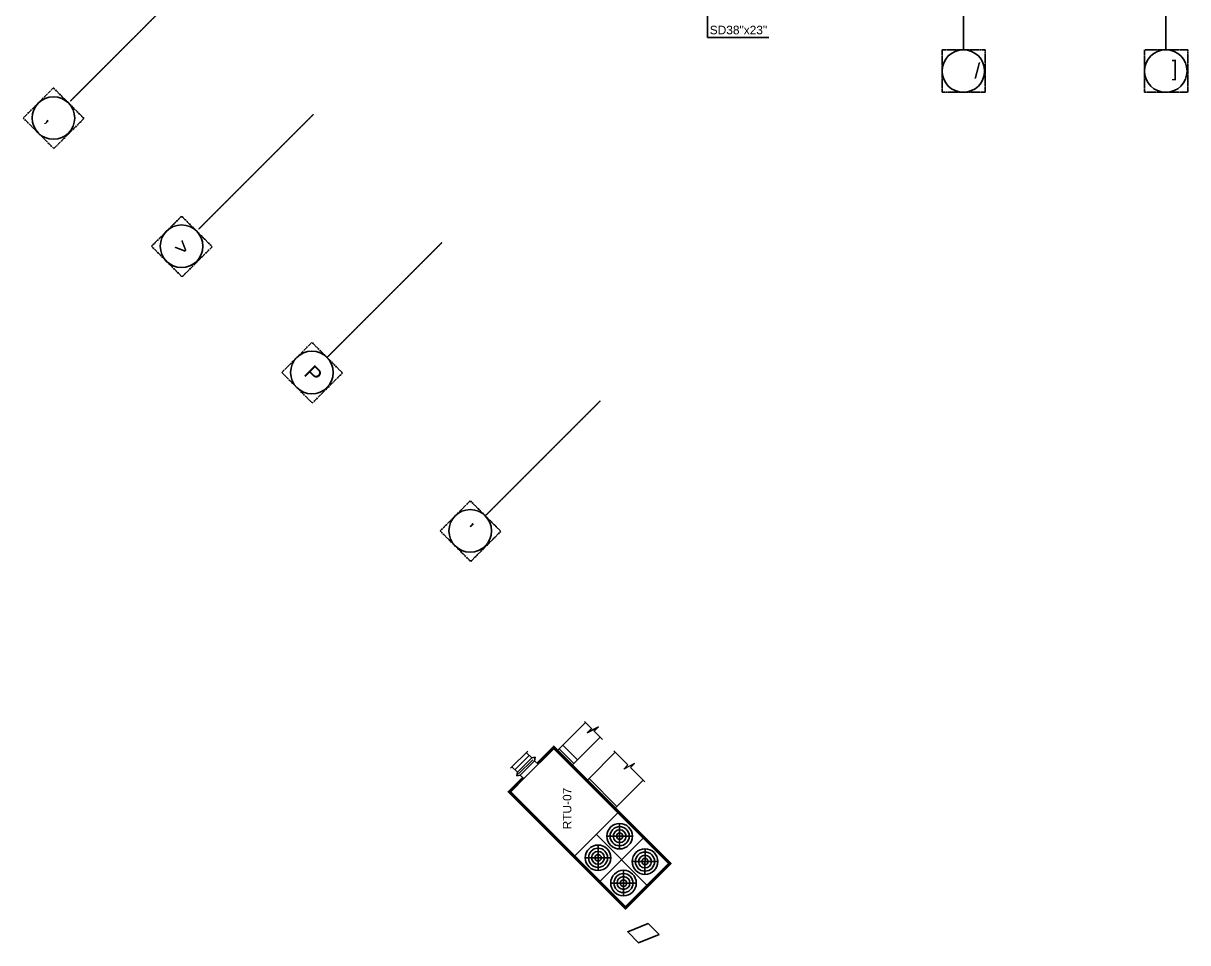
# Model space of a CAD drawing. Header units: inches. Extents: x 751443 to 884462, y -58136 to 349881.
# Drawn here: x 797577 to 826279, y -57518 to -34863 of the extents above; entities that cross this region are included whole.
import ezdxf

# ---------------------------------------------------------------- set-up
doc = ezdxf.new("R2010")
doc.units = ezdxf.units.IN
doc.header["$MEASUREMENT"] = 0
doc.linetypes.add('CENTER', pattern=[50.8, 31.75, -6.35, 6.35, -6.35])
for name, color, linetype, lineweight in [('000Text', 2, 'Continuous', 18), ('duct', 1, 'Continuous', 20), ('M-S.DUCT', 1, 'Continuous', 15)]:
    doc.layers.add(name, color=color, linetype=linetype, lineweight=lineweight)
for name, color, linetype in [('01-R-RDUCT', 3, 'Continuous'), ('AC-LEADER', 30, 'Continuous'), ('AXES', 8, 'CENTER'), ('EQP', 1, 'Continuous'), ('M-F.A.DUCT', 6, 'Continuous'), ('M_FLX', 2, 'Continuous'), ('MSN-AHU', 150, 'Continuous')]:
    doc.layers.add(name, color=color, linetype=linetype)
doc.styles.add('Arial', font='arial.ttf')
doc.styles.add('HOREA', font='arial.ttf')
doc.styles.get("Standard").update_dxf_attribs({"font": 'arial.ttf'})
doc.dimstyles.new('DIM 1-50', dxfattribs={"dimtxt": 210, "dimasz": 150, "dimexe": 0.18, "dimexo": 0.0625, "dimgap": 25, "dimtad": 0, "dimdec": 0, "dimzin": 0, "dimdsep": 46, "dimtxsty": 'HOREA', "dimblk": 'OBLIQUE', "dimcen": 0.09, "dimclrd": 256, "dimclre": 256, "dimclrt": 31, "dimadec": 0, "dimazin": 0, "dimtfac": 1, "dimtdec": 0, "dimtofl": 0, "dimtmove": 0, "dimatfit": 3, "dimfxl": 0, "dimtolj": 1, "dimtzin": 0, "dimarcsym": 0})

# ---------------------------------------------------------------- blocks, each defined once
blk = doc.blocks.new('A$C689A498D')
at = {"layer": 'AXES', "linetype": 'CENTER', "ltscale": 0.03}
for p, q in [((62460, -33927), (62460, -36479)), ((67450, -33927), (67450, -36479)), ((43280, -34912), (40451, -37741)), ((46441, -38073), (43612, -40901)), ((49601, -41234), (46773, -44062)), ((53505, -45137), (50676, -47965))]:
    blk.add_line(p, q, dxfattribs=at)
at = {"layer": 'AXES'}
for points in [[(61935, -36479), (61935, -37529), (63000, -37529), (63000, -36479)], [(66925, -36479), (66925, -37529), (67990, -37529), (67990, -36479)], [(40030, -37420), (39287, -38162), (40040, -38915), (40783, -38173)], [(43190, -40581), (42448, -41323), (43201, -42076), (43944, -41334)], [(46402, -43691), (45659, -44433), (46412, -45186), (47155, -44444)], [(50305, -47594), (49563, -48337), (50316, -49090), (51058, -48347)]]:
    blk.add_lwpolyline(points, close=True, dxfattribs=at)
at = {"layer": 'AXES', "linetype": 'Continuous'}
for centre in [(62460, -37004), (67450, -37004), (40030, -38162), (43190, -41323), (46402, -44433), (50305, -48337)]:
    blk.add_circle(centre, 525, dxfattribs=at)
at = {"layer": 'AXES'}
for s, p in [(']', (67596, -37123)), ('/', (62731, -37189))]:
    blk.add_text(s, height=375, dxfattribs=at).set_placement(p)
for s, p in [(',', (39806, -38210)), ('>', (42967, -41371)), ('P', (46178, -44481)), ("'", (50081, -48385))]:
    blk.add_text(s, height=375, rotation=315, dxfattribs=at).set_placement(p)
blk = doc.blocks.new('_Oblique')
at = {"color": 0, "linetype": 'ByBlock', "lineweight": -2}
blk.add_line((-0.5, -0.5), (0.5, 0.5), dxfattribs=at)
blk = doc.blocks.new('A$C38414904')
at = {"layer": 'duct', "ltscale": 0.011}
for p, q in [((-1495, 1981), (-1495, 481, 0)), ((-610, 481), (-610, 1981)), ((-2378, 1233), (-610, 1233)), ((-486, 481), (-486, 386)), ((486, 386), (-486, 386)), ((486, 481), (486, 386)), ((1011, 481, 0), (1011, 386, 0)), ((1526, 386, 0), (1011, 386, 0)), ((1526, 481, 0), (1526, 386, 0))]:
    blk.add_line(p, q, dxfattribs=at)
at = {"layer": 'EQP'}
for p, q in [((-1714, 1383, 0), (-2159, 1829, 0)), ((-2159, 1383, 0), (-1714, 1829, 0)), ((-1275, 1386, 0), (-830, 1831, 0)), ((-830, 1386, 0), (-1275, 1831, 0)), ((-1714, 1080, 0), (-2159, 634, 0)), ((-2159, 1080, 0), (-1714, 634, 0)), ((-1275, 1080, 0), (-830, 634, 0)), ((-830, 1080, 0), (-1275, 634, 0))]:
    blk.add_line(p, q, dxfattribs=at)
at = {"layer": 'EQP', "const_width": 29.5, "elevation": 0}
for points in [[(-1922, 1606, 1), (-1951, 1606, 1)], [(-1067, 1609, -1), (-1038, 1609, -1)], [(-1922, 857, -1), (-1951, 857, -1)], [(-1067, 857, 1), (-1038, 857, 1)]]:
    blk.add_lwpolyline(points, format="xyb", close=True, dxfattribs=at)
at = {"layer": 'EQP'}
for centre, radius in [((-1936, 1606, 0), 315), ((-1936, 1606, 0), 236), ((-1936, 1606, 0), 158), ((-1052, 1609, 0), 315), ((-1052, 1609, 0), 236), ((-1052, 1609, 0), 158), ((-1936, 1606, 0), 78.8), ((-1052, 1609, 0), 78.8), ((-1936, 857, 0), 315), ((-1052, 857, 0), 315), ((-1936, 857, 0), 236), ((-1936, 857, 0), 158), ((-1936, 857, 0), 78.8), ((-1052, 857, 0), 236), ((-1052, 857, 0), 158), ((-1052, 857, 0), 78.8)]:
    blk.add_circle(centre, radius, dxfattribs=at)
at = {"layer": 'M-F.A.DUCT'}
for p, q in [((1622, 1525, 0), (1743, 1525, 0)), ((1844, 1525, 0), (2033, 1525, 0)), ((1933, 1525, 0), (1933, 1025, 0)), ((2033, 1575, 0), (2033, 975, 0)), ((2033, 975, 0), (2033, 1575, 0)), ((1622, 1025, 0), (1743, 1025, 0)), ((1844, 1025, 0), (2033, 1025, 0))]:
    blk.add_line(p, q, dxfattribs=at)
at = {"layer": 'M_FLX', "color": 0}
for p, q in [((1743, 1525, 0), (1794, 1597, 0)), ((1743, 1525, 0), (1743, 1025, 0)), ((1844, 1525, 0), (1794, 1597, 0)), ((1794, 1533, 0), (1794, 1036, 0)), ((1844, 1025, 0), (1844, 1525, 0)), ((1743, 1025, 0), (1794, 953, 0)), ((1844, 1025, 0), (1794, 953, 0))]:
    blk.add_line(p, q, dxfattribs=at)
at = {"layer": 'MSN-AHU'}
for p, q in [((-2394, 2026, 0), (-2394, 1996, 0)), ((-2394, 1996, 0), (-2423, 1996, 0)), ((-2394, 466, 0), (-2423, 466, 0)), ((-2394, 436, 0), (-2394, 466, 0))]:
    blk.add_line(p, q, dxfattribs=at)
at = {"layer": 'MSN-AHU', "color": 7}
for p, q in [((-531, 448, 0), (-2394, 448, 0)), ((1637, 448, 0), (-531, 448, 0))]:
    blk.add_line(p, q, dxfattribs=at)
at = {"layer": 'MSN-AHU', "elevation": 0}
for points in [[(-531, 436), (-2423, 436), (-2423, 2026), (1667, 2026), (1667, 1525)], [(1637, 2026), (1637, 1525)], [(-2394, 466), (-2394, 1996)], [(-2394, 1996), (1667, 1996)], [(1667, 1025), (1667, 436), (-531, 436)], [(1637, 1025), (1637, 436)], [(1667, 466), (1667, 466), (-2423, 466)], [(-531, 466), (-2394, 466)]]:
    blk.add_lwpolyline(points, dxfattribs=at)
at = {"layer": 'MSN-AHU', "color": 7, "elevation": 0}
for points in [[(-2394, 2014), (1637, 2014)], [(-2412, 1996), (-2412, 466)], [(-531, 481), (-2378, 481), (-2378, 1981), (1622, 1981), (1622, 1462)], [(1655, 1996), (1655, 1525)], [(1622, 1462), (1622, 481), (-531, 481)], [(1655, 1025), (1655, 466)]]:
    blk.add_lwpolyline(points, dxfattribs=at)

msp = doc.modelspace()

# ---------------------------------------------------------------- linework, layer by layer
msp.add_lwpolyline([(813250.2, -57316.9), (812980.7, -57047.4), (812474.8, -57248.6), (812744.3, -57518.1), (813250.2, -57316.9)])
at = {"layer": '01-R-RDUCT', "ltscale": 0.011}
for p, q in [((810785.6, -52738.1, 0), (811433.6, -52090.3, 0)), ((811149.8, -53102.3, 0), (811797.8, -52454.5, 0))]:
    msp.add_line(p, q, dxfattribs=at)
at = {"layer": '01-R-RDUCT'}
msp.add_line((810875.1, -52648.7, 0), (811239.3, -53012.9, 0), dxfattribs=at)
at = {"layer": '01-R-RDUCT', "extrusion": (-0.000316617, -0.000466799, 1), "elevation": -232.6}
msp.add_lwpolyline([(811856.8, -52513.7), (811647.7, -52304.6), (811747.9, -52204.4), (811481.7, -52342.5), (811583.7, -52240.5), (811408.1, -52064.9)], dxfattribs=at)
at = {"layer": 'M-S.DUCT', "ltscale": 0.011}
for p, q in [((811521.7, -53474.2), (812169.6, -52826.3)), ((812856.3, -53513), (812208.3, -54160.8))]:
    msp.add_line(p, q, dxfattribs=at)
at = {"layer": 'M-S.DUCT', "extrusion": (-0.000316617, -0.000466799, 1), "elevation": -232.4}
msp.add_lwpolyline([(812898.5, -53555.3), (812545, -53201.8), (812645.2, -53101.6), (812378.9, -53239.7), (812480.9, -53137.7), (812129.7, -52786.6)], dxfattribs=at)

# ---------------------------------------------------------------- block references
msp.add_blockref('A$C689A498D', (758289.3, 965.6))
at = {"layer": 'M-S.DUCT', "ltscale": 0.011, "rotation": 135.0000000004169}
msp.add_blockref('A$C38414904', (812138.3, -53544.2), dxfattribs=at)

# ---------------------------------------------------------------- texts
at = {"layer": '000Text', "color": 2, "style": 'Arial'}
msp.add_text('SD38"x23"', height=210, dxfattribs=at).set_placement((814498, -35133.5, 921.9))
msp.add_text(' RTU-07', height=210, rotation=90, dxfattribs=at).set_placement((811086.7, -54807.7))

# ---------------------------------------------------------------- leaders
at = {"layer": 'AC-LEADER'}
msp.add_leader([(814442.6, -34126, 163.8), (814441.3, -35211.8, 163.8), (815950.6, -35211.8, 163.8)], dimstyle='DIM 1-50', dxfattribs=at)

doc.saveas('drawing.dxf')
